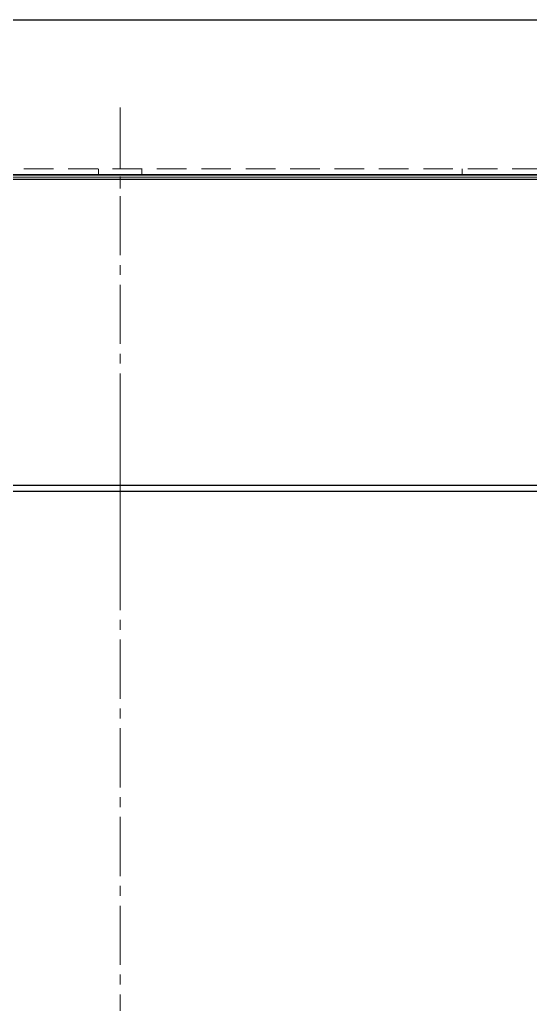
# Model space of a CAD drawing. Header units: millimetres. Extents: x 0 to 51411, y 0 to 16902.
# Drawn here: x 2392 to 2556.3, y 6989.6 to 7306.8 of the extents above; entities that cross this region are included whole.
import ezdxf

# ---------------------------------------------------------------- set-up
doc = ezdxf.new("R2010")
doc.units = ezdxf.units.MM
doc.linetypes.add('CENTER2', pattern=[28.575, 19.05, -3.175, 3.175, -3.175])
doc.linetypes.add('HIDDEN2', pattern=[4.7625, 3.175, -1.5875])
for name, color, linetype, lineweight in [('01_外形線', 7, 'Continuous', 25), ('03_かくれ線', 6, 'HIDDEN2', 13), ('04_中心線', 1, 'CENTER2', 9)]:
    doc.layers.add(name, color=color, linetype=linetype, lineweight=lineweight)
doc.layers.add('10_補助線', color=8, linetype='Continuous', lineweight=13, plot=False)

msp = doc.modelspace()

# ---------------------------------------------------------------- linework, layer by layer
at = {"layer": '01_外形線'}
msp.add_lwpolyline([(2874.289, 7256.762), (1974.289, 7256.762), (1974.289, 7296.762, -0.4142136), (1984.289, 7306.762), (2864.289, 7306.762, -0.4142136), (2874.289, 7296.762)], format="xyb", close=True, dxfattribs=at)
for points in [[(2874.847, 7255.262), (1973.731, 7255.262), (1973.731, 7256.762), (2874.847, 7256.762)], [(2874.911, 7154.762), (1973.668, 7154.762), (1973.668, 7156.762), (2874.911, 7156.762)]]:
    msp.add_lwpolyline(points, close=True, dxfattribs=at)
at = {"layer": '03_かくれ線', "ltscale": 3}
for p, q in [((2874.289, 7258.762), (1974.289, 7258.762)), ((2417.289, 7258.762), (2417.289, 7256.762)), ((2431.289, 7258.762), (2431.289, 7256.762)), ((2534.289, 7258.762), (2534.289, 7256.762))]:
    msp.add_line(p, q, dxfattribs=at)
at = {"layer": '04_中心線'}
for p, q in [((2424.289, 7278.512), (2424.289, 6035.012)), ((2424.289, 7277.762), (2424.289, 7237.762)), ((2424.289, 7175.762), (2424.289, 7135.762))]:
    msp.add_line(p, q, dxfattribs=at)
at = {"layer": '10_補助線'}
msp.add_line((2874.847, 7256.012), (1973.731, 7256.012), dxfattribs=at)

doc.saveas('drawing.dxf')
